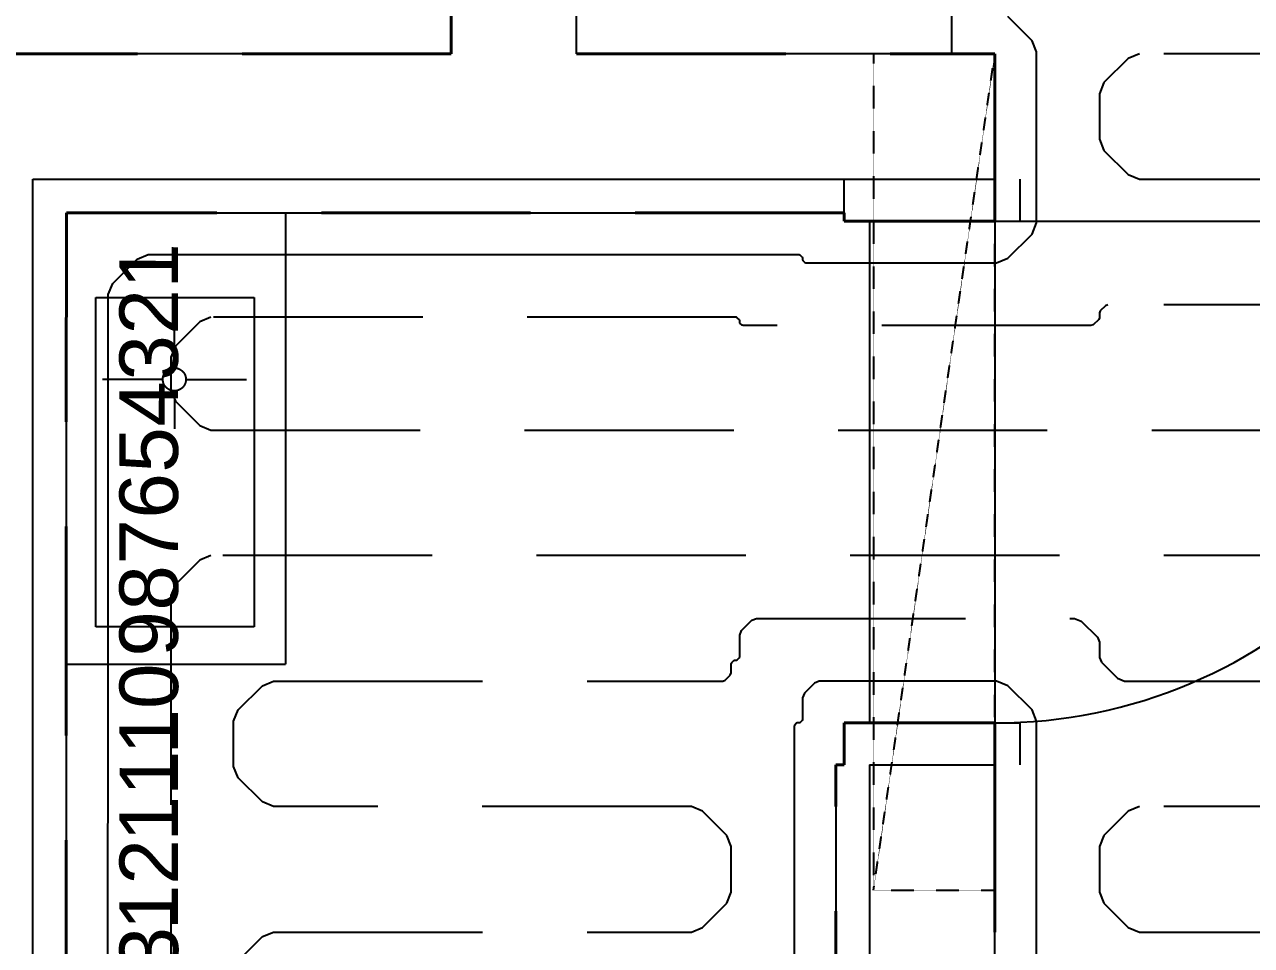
# Model space of a CAD drawing. Header units: millimetres. Extents: x 90740 to 167944, y -39332 to 25855.
# Drawn here: x 103508 to 104975, y 13736 to 14837 of the extents above; entities that cross this region are included whole.
import ezdxf

# ---------------------------------------------------------------- set-up
doc = ezdxf.new("R2010")
doc.units = ezdxf.units.MM
doc.linetypes.add('Carkovana 0.5x', pattern=[0.14, 0.1, -0.04])
doc.linetypes.add('DASH', pattern=[75, 50, -25])
for name, color, linetype in [('OKRAJOV__DILAT_CIA_PDL', 2, 'Continuous'), ('PODLAHOVKA', 7, 'Continuous'), ('POLO_KY', 7, 'Continuous')]:
    doc.layers.add(name, color=color, linetype=linetype)
doc.layers.add('XR$1$STANDARD', color=252, linetype='Continuous', lineweight=25)
doc.styles.add('ARIAL', font='arial.ttf')

# ---------------------------------------------------------------- blocks, each defined once
blk = doc.blocks.new('A$C90b3fe5d')
at = {"layer": 'XR$1$STANDARD', "linetype": 'Continuous', "lineweight": -2}
for p, q in [((4742.2, 21263.4), (4742.2, 18263.4)), ((4892.2, 18263.4), (4892.2, 21263.4)), ((5341, 18263.4), (5341, 20052)), ((4742.2, 18263.4), (4092.2, 18263.4)), ((5392.2, 18263.4), (4892.2, 18263.4)), ((5392.2, 18113.4), (5392.2, 18263.4)), ((4242.2, 18113.4), (5242.2, 18113.4)), ((4242.2, 16413.4), (4242.2, 18113.4)), ((5212.2, 18063.4), (5212.2, 18113.4)), ((5242.2, 18113.4), (5392.2, 18113.4)), ((5242.2, 18113.4), (5242.2, 18113.4)), ((5242.2, 18113.4), (5242.2, 18113.4)), ((5422.2, 18113.4), (5422.2, 18063.4)), ((4282.2, 16453.4), (4282.2, 18073.4)), ((4282.2, 18073.4), (5212.2, 18073.4)), ((4282.2, 18073.4), (4484.6, 18073.4)), ((4282.2, 18073.4), (4484.6, 18073.4)), ((4282.2, 17533.5), (4282.2, 18073.4)), ((4484.6, 18073.4), (4544, 18073.4)), ((4544, 18073.4), (4544, 17533.5)), ((5212.2, 18063.4), (5422.2, 18063.4)), ((5242.2, 18063.4), (5242.2, 17463.4)), ((5392.2, 18063.4), (5392.2, 17463.4)), ((5392.2, 18063.4), (5992.2, 18063.4)), ((4317.5, 17578.3), (4317.5, 17972)), ((4317.5, 17972), (4506.8, 17972)), ((4506.8, 17972), (4506.8, 17578.3)), ((4451.6, 17955.1), (4451.6, 17955.1)), ((4411.4, 17887.9), (4411.4, 17933.2)), ((4399.5, 17881.1), (4399.6, 17881.2)), ((4399.5, 17881), (4399.5, 17881.1)), ((4399.6, 17881.2), (4399.7, 17881.3)), ((4399.6, 17881.2), (4399.6, 17881.2)), ((4399.7, 17881.5), (4399.8, 17881.6)), ((4399.7, 17881.4), (4399.7, 17881.5)), ((4399.7, 17881.3), (4399.7, 17881.4)), ((4399.8, 17881.6), (4399.9, 17881.7)), ((4399.8, 17881.6), (4399.8, 17881.6)), ((4399.9, 17881.8), (4400, 17881.9)), ((4399.9, 17881.7), (4399.9, 17881.8)), ((4400, 17881.9), (4400.1, 17882)), ((4400, 17881.9), (4400, 17881.9)), ((4400.1, 17882.1), (4400.2, 17882.2)), ((4400.1, 17882), (4400.1, 17882.1)), ((4400.1, 17882.1), (4400.1, 17882.1)), ((4400.2, 17882.2), (4400.3, 17882.3)), ((4400.3, 17882.3), (4400.4, 17882.4)), ((4400.3, 17882.3), (4400.3, 17882.3)), ((4400.4, 17882.5), (4400.5, 17882.6)), ((4400.4, 17882.4), (4400.4, 17882.5)), ((4400.4, 17882.5), (4400.4, 17882.5)), ((4400.5, 17882.6), (4400.6, 17882.6)), ((4400.6, 17882.7), (4400.7, 17882.8)), ((4400.6, 17882.6), (4400.6, 17882.7)), ((4400.7, 17882.9), (4400.8, 17883)), ((4400.7, 17882.8), (4400.7, 17882.9)), ((4400.7, 17882.8), (4400.7, 17882.8)), ((4400.8, 17883), (4400.9, 17883)), ((4400.9, 17883), (4400.9, 17883.1)), ((4400.9, 17883.1), (4401, 17883.1)), ((4401, 17883.1), (4401, 17883.2)), ((4401, 17883.2), (4401.1, 17883.2)), ((4401.1, 17883.3), (4401.2, 17883.4)), ((4401.1, 17883.2), (4401.1, 17883.3)), ((4401.2, 17883.4), (4401.4, 17883.6)), ((4401.2, 17883.4), (4401.2, 17883.4)), ((4401.4, 17883.6), (4401.5, 17883.7)), ((4401.4, 17883.6), (4401.4, 17883.6)), ((4401.5, 17883.7), (4401.6, 17883.8)), ((4401.5, 17883.7), (4401.5, 17883.7)), ((4401.5, 17883.7), (4401.5, 17883.7)), ((4401.6, 17883.8), (4401.7, 17883.9)), ((4401.7, 17883.9), (4401.8, 17884)), ((4401.8, 17884), (4401.9, 17884.1)), ((4401.8, 17884), (4401.8, 17884)), ((4401.9, 17884.1), (4402, 17884.2)), ((4401.9, 17884.1), (4401.9, 17884.1)), ((4402, 17884.2), (4402.1, 17884.3)), ((4402, 17884.2), (4402, 17884.2)), ((4402.1, 17884.3), (4402.2, 17884.3)), ((4402.2, 17884.3), (4402.2, 17884.4)), ((4402.2, 17884.4), (4402.3, 17884.4)), ((4402.3, 17884.5), (4402.4, 17884.6)), ((4402.3, 17884.4), (4402.3, 17884.5)), ((4402.4, 17884.6), (4402.5, 17884.6)), ((4402.5, 17884.6), (4402.5, 17884.7)), ((4402.5, 17884.7), (4402.6, 17884.7)), ((4402.6, 17884.7), (4402.7, 17884.8)), ((4402.7, 17884.8), (4402.8, 17884.9)), ((4402.7, 17884.8), (4402.7, 17884.8)), ((4402.8, 17884.9), (4402.9, 17884.9)), ((4402.9, 17884.9), (4402.9, 17885)), ((4402.9, 17885), (4403, 17885)), ((4403, 17885), (4403, 17885.1)), ((4403, 17885.1), (4403.1, 17885.1)), ((4403.1, 17885.1), (4403.2, 17885.2)), ((4403.2, 17885.2), (4403.3, 17885.3)), ((4403.2, 17885.2), (4403.2, 17885.2)), ((4403.3, 17885.3), (4403.4, 17885.3)), ((4403.4, 17885.3), (4403.4, 17885.4)), ((4403.4, 17885.4), (4403.5, 17885.4)), ((4403.5, 17885.4), (4403.6, 17885.5)), ((4403.6, 17885.5), (4403.7, 17885.5)), ((4403.7, 17885.5), (4403.7, 17885.6)), ((4403.7, 17885.6), (4403.8, 17885.6)), ((4403.8, 17885.6), (4403.9, 17885.6)), ((4403.9, 17885.6), (4403.9, 17885.7)), ((4403.9, 17885.7), (4404, 17885.7)), ((4404, 17885.7), (4404.1, 17885.8)), ((4404.1, 17885.8), (4404.2, 17885.9)), ((4404.1, 17885.8), (4404.1, 17885.8)), ((4404.2, 17885.9), (4404.3, 17885.9)), ((4404.3, 17885.9), (4404.3, 17886)), ((4404.3, 17886), (4404.4, 17886)), ((4404.4, 17886), (4404.5, 17886)), ((4404.5, 17886), (4404.6, 17886.1)), ((4404.6, 17886.1), (4404.7, 17886.2)), ((4404.6, 17886.1), (4404.6, 17886.1)), ((4404.7, 17886.2), (4404.8, 17886.2)), ((4404.8, 17886.2), (4404.9, 17886.2)), ((4404.9, 17886.2), (4404.9, 17886.3)), ((4404.9, 17886.3), (4405, 17886.3)), ((4405, 17886.3), (4405.1, 17886.4)), ((4405.1, 17886.4), (4405.2, 17886.4)), ((4405.2, 17886.4), (4405.3, 17886.5)), ((4405.2, 17886.4), (4405.2, 17886.4)), ((4405.3, 17886.5), (4405.4, 17886.5)), ((4405.4, 17886.5), (4405.5, 17886.6)), ((4405.4, 17886.5), (4405.4, 17886.5)), ((4405.5, 17886.6), (4405.6, 17886.6)), ((4405.6, 17886.6), (4405.7, 17886.6)), ((4405.7, 17886.6), (4405.8, 17886.7)), ((4405.8, 17886.7), (4405.8, 17886.7)), ((4405.8, 17886.7), (4405.9, 17886.7)), ((4405.9, 17886.7), (4406, 17886.8)), ((4406, 17886.8), (4406.1, 17886.8)), ((4406.1, 17886.8), (4406.2, 17886.9)), ((4406.1, 17886.8), (4406.1, 17886.8)), ((4406.2, 17886.9), (4406.3, 17886.9)), ((4406.3, 17886.9), (4406.4, 17886.9)), ((4406.4, 17886.9), (4406.5, 17887)), ((4406.5, 17887), (4406.5, 17887)), ((4406.5, 17887), (4406.6, 17887)), ((4406.6, 17887), (4406.7, 17887.1)), ((4406.7, 17887.1), (4406.8, 17887.1)), ((4406.8, 17887.1), (4406.8, 17887.1)), ((4406.8, 17887.1), (4406.9, 17887.1)), ((4406.9, 17887.1), (4407, 17887.2)), ((4407, 17887.2), (4407.1, 17887.2)), ((4407.1, 17887.2), (4407.2, 17887.2)), ((4407.2, 17887.2), (4407.3, 17887.3)), ((4407.2, 17887.2), (4407.2, 17887.2)), ((4407.3, 17887.3), (4407.3, 17887.3)), ((4407.3, 17887.3), (4407.4, 17887.3)), ((4407.4, 17887.3), (4407.6, 17887.3)), ((4407.6, 17887.3), (4407.6, 17887.4)), ((4407.6, 17887.4), (4407.8, 17887.4)), ((4407.8, 17887.4), (4407.8, 17887.4)), ((4407.8, 17887.4), (4407.8, 17887.4)), ((4407.8, 17887.4), (4407.9, 17887.4)), ((4407.9, 17887.4), (4408.1, 17887.5)), ((4408.1, 17887.5), (4408.1, 17887.5)), ((4408.1, 17887.5), (4408.3, 17887.5)), ((4408.3, 17887.5), (4408.4, 17887.6)), ((4408.3, 17887.5), (4408.3, 17887.5)), ((4408.3, 17887.5), (4408.3, 17887.5)), ((4408.4, 17887.6), (4408.6, 17887.6)), ((4408.6, 17887.6), (4408.6, 17887.6)), ((4408.6, 17887.6), (4408.8, 17887.6)), ((4408.8, 17887.6), (4408.8, 17887.6)), ((4408.8, 17887.6), (4408.9, 17887.6)), ((4408.9, 17887.6), (4409, 17887.7)), ((4409, 17887.7), (4409, 17887.7)), ((4409, 17887.7), (4409.1, 17887.7)), ((4409.1, 17887.7), (4409.2, 17887.7)), ((4409.2, 17887.7), (4409.3, 17887.7)), ((4409.3, 17887.7), (4409.4, 17887.7)), ((4409.4, 17887.7), (4409.5, 17887.7)), ((4409.5, 17887.7), (4409.6, 17887.8)), ((4409.5, 17887.7), (4409.5, 17887.7)), ((4409.6, 17887.8), (4409.8, 17887.8)), ((4409.8, 17887.8), (4409.8, 17887.8)), ((4409.8, 17887.8), (4409.9, 17887.8)), ((4409.9, 17887.8), (4410, 17887.8)), ((4410, 17887.8), (4410, 17887.8)), ((4410, 17887.8), (4410.2, 17887.8)), ((4410.2, 17887.8), (4410.3, 17887.8)), ((4410.3, 17887.8), (4410.3, 17887.8)), ((4410.3, 17887.8), (4410.4, 17887.8)), ((4410.4, 17887.8), (4410.5, 17887.8)), ((4410.5, 17887.8), (4410.6, 17887.8)), ((4410.6, 17887.8), (4410.7, 17887.9)), ((4410.7, 17887.9), (4410.8, 17887.9)), ((4410.8, 17887.9), (4410.8, 17887.9)), ((4410.8, 17887.9), (4411, 17887.9)), ((4411, 17887.9), (4411.1, 17887.9)), ((4411.1, 17887.9), (4411.1, 17887.9)), ((4411.1, 17887.9), (4411.2, 17887.9)), ((4411.2, 17887.9), (4411.3, 17887.9)), ((4411.3, 17887.9), (4411.4, 17887.9)), ((4411.4, 17887.9), (4411.5, 17887.9)), ((4411.4, 17887.9), (4411.4, 17887.9)), ((4411.4, 17887.9), (4411.4, 17887.9)), ((4411.4, 17887.9), (4411.4, 17887.9)), ((4411.5, 17887.9), (4411.8, 17887.9)), ((4411.8, 17887.9), (4411.9, 17887.9)), ((4411.9, 17887.9), (4412, 17887.9)), ((4412, 17887.9), (4412.2, 17887.8)), ((4412.2, 17887.8), (4412.1, 17887.8)), ((4412.1, 17887.8), (4412.2, 17887.8)), ((4412.2, 17887.8), (4412.2, 17887.8)), ((4412.2, 17887.8), (4412.4, 17887.8)), ((4412.4, 17887.8), (4412.5, 17887.8)), ((4412.5, 17887.8), (4412.5, 17887.8)), ((4412.5, 17887.8), (4412.6, 17887.8)), ((4412.6, 17887.8), (4412.7, 17887.8)), ((4412.7, 17887.8), (4412.8, 17887.8)), ((4412.8, 17887.8), (4412.9, 17887.8)), ((4412.9, 17887.8), (4413, 17887.8)), ((4413, 17887.8), (4413, 17887.8)), ((4413, 17887.8), (4413.1, 17887.8)), ((4413.1, 17887.8), (4413.3, 17887.7)), ((4413.3, 17887.7), (4413.3, 17887.7)), ((4413.3, 17887.7), (4413.4, 17887.7)), ((4413.4, 17887.7), (4413.5, 17887.7)), ((4413.5, 17887.7), (4413.5, 17887.7)), ((4413.5, 17887.7), (4413.7, 17887.7)), ((4413.7, 17887.7), (4413.8, 17887.7)), ((4413.8, 17887.7), (4413.8, 17887.7)), ((4413.8, 17887.7), (4413.9, 17887.6)), ((4413.9, 17887.6), (4414, 17887.6)), ((4414, 17887.6), (4414.1, 17887.6)), ((4414.1, 17887.6), (4414.2, 17887.6)), ((4414.2, 17887.6), (4414.3, 17887.6)), ((4414.3, 17887.6), (4414.3, 17887.6)), ((4414.3, 17887.6), (4414.4, 17887.5)), ((4414.4, 17887.5), (4414.5, 17887.5)), ((4414.5, 17887.5), (4414.6, 17887.5)), ((4414.6, 17887.5), (4414.7, 17887.5)), ((4414.7, 17887.5), (4414.8, 17887.4)), ((4414.8, 17887.4), (4414.8, 17887.4)), ((4414.8, 17887.4), (4414.9, 17887.4)), ((4414.9, 17887.4), (4415, 17887.4)), ((4415, 17887.4), (4415, 17887.4)), ((4415, 17887.4), (4415.2, 17887.3)), ((4415.2, 17887.3), (4415.3, 17887.3)), ((4415.3, 17887.3), (4415.3, 17887.3)), ((4415.3, 17887.3), (4415.4, 17887.3)), ((4415.4, 17887.3), (4415.5, 17887.2)), ((4415.5, 17887.2), (4415.5, 17887.2)), ((4415.5, 17887.2), (4415.6, 17887.2)), ((4415.6, 17887.2), (4415.7, 17887.2)), ((4415.7, 17887.2), (4415.8, 17887.1)), ((4415.8, 17887.1), (4415.9, 17887.1)), ((4415.9, 17887.1), (4416, 17887.1)), ((4416, 17887.1), (4416, 17887.1)), ((4416, 17887.1), (4416.1, 17887)), ((4416.1, 17887), (4416.2, 17887)), ((4416.2, 17887), (4416.3, 17887)), ((4416.3, 17887), (4416.4, 17886.9)), ((4416.4, 17886.9), (4416.5, 17886.9)), ((4416.5, 17886.9), (4416.5, 17886.9)), ((4416.5, 17886.9), (4416.6, 17886.8)), ((4416.6, 17886.8), (4416.7, 17886.8)), ((4416.7, 17886.8), (4416.7, 17886.8)), ((4416.7, 17886.8), (4416.8, 17886.7)), ((4416.8, 17886.7), (4416.9, 17886.7)), ((4416.9, 17886.7), (4416.9, 17886.7)), ((4416.9, 17886.7), (4417.1, 17886.6)), ((4417.1, 17886.6), (4417.1, 17886.6)), ((4417.1, 17886.6), (4417.2, 17886.6)), ((4417.2, 17886.6), (4417.3, 17886.5)), ((4417.3, 17886.5), (4417.4, 17886.5)), ((4417.4, 17886.5), (4417.4, 17886.5)), ((4417.4, 17886.5), (4417.5, 17886.4)), ((4417.5, 17886.4), (4417.6, 17886.4)), ((4417.6, 17886.4), (4417.6, 17886.4)), ((4417.6, 17886.4), (4417.7, 17886.3)), ((4417.7, 17886.3), (4417.8, 17886.3)), ((4417.8, 17886.3), (4417.8, 17886.2)), ((4417.8, 17886.2), (4417.9, 17886.2)), ((4417.9, 17886.2), (4418, 17886.1)), ((4418, 17886.1), (4418.1, 17886.1)), ((4418.1, 17886.1), (4418.2, 17886.1)), ((4418.2, 17886.1), (4418.3, 17886)), ((4418.3, 17886), (4418.3, 17886)), ((4418.3, 17886), (4418.4, 17885.9)), ((4418.4, 17885.9), (4418.5, 17885.9)), ((4418.5, 17885.9), (4418.5, 17885.9)), ((4418.5, 17885.9), (4418.6, 17885.8)), ((4418.6, 17885.8), (4418.7, 17885.8)), ((4418.7, 17885.8), (4418.7, 17885.7)), ((4418.7, 17885.7), (4418.8, 17885.7)), ((4418.8, 17885.7), (4418.9, 17885.6)), ((4418.9, 17885.6), (4418.9, 17885.6)), ((4418.9, 17885.6), (4419, 17885.5)), ((4419, 17885.5), (4419.1, 17885.5)), ((4419.1, 17885.5), (4419.1, 17885.5)), ((4419.1, 17885.5), (4419.2, 17885.4)), ((4419.2, 17885.4), (4419.3, 17885.3)), ((4419.3, 17885.3), (4419.3, 17885.3)), ((4419.3, 17885.3), (4419.4, 17885.3)), ((4419.4, 17885.3), (4419.5, 17885.2)), ((4419.5, 17885.2), (4419.5, 17885.2)), ((4419.5, 17885.2), (4419.6, 17885.1)), ((4419.6, 17885.1), (4419.7, 17885.1)), ((4419.7, 17885.1), (4419.7, 17885)), ((4419.7, 17885), (4419.8, 17885)), ((4419.8, 17885), (4419.9, 17884.9)), ((4419.9, 17884.9), (4419.9, 17884.9)), ((4419.9, 17884.9), (4420, 17884.8)), ((4420, 17884.8), (4420.1, 17884.7)), ((4420.1, 17884.7), (4420.1, 17884.7)), ((4420.1, 17884.7), (4420.2, 17884.7)), ((4420.2, 17884.7), (4420.3, 17884.6)), ((4420.3, 17884.6), (4420.3, 17884.6)), ((4420.3, 17884.6), (4420.4, 17884.5)), ((4420.4, 17884.5), (4420.5, 17884.4)), ((4420.5, 17884.4), (4420.5, 17884.4)), ((4420.5, 17884.4), (4420.6, 17884.3)), ((4420.6, 17884.3), (4420.7, 17884.2)), ((4420.7, 17884.2), (4420.7, 17884.2)), ((4420.7, 17884.2), (4420.8, 17884.1)), ((4420.8, 17884.1), (4420.9, 17884)), ((4420.9, 17884), (4421, 17883.9)), ((4421, 17883.9), (4421, 17884)), ((4421, 17884), (4421, 17884)), ((4421, 17884), (4421.1, 17883.9)), ((4421.1, 17883.9), (4421.2, 17883.7)), ((4421.2, 17883.7), (4421.3, 17883.7)), ((4421.3, 17883.7), (4421.2, 17883.7)), ((4421.2, 17883.7), (4421.3, 17883.6)), ((4421.3, 17883.6), (4421.4, 17883.6)), ((4421.4, 17883.6), (4421.4, 17883.5)), ((4421.4, 17883.5), (4421.5, 17883.4)), ((4421.5, 17883.4), (4421.5, 17883.4)), ((4421.5, 17883.4), (4421.6, 17883.3)), ((4421.6, 17883.3), (4421.6, 17883.3)), ((4421.6, 17883.3), (4421.7, 17883.2)), ((4421.7, 17883.2), (4421.7, 17883.1)), ((4421.7, 17883.1), (4421.8, 17883.1)), ((4421.8, 17883.1), (4421.9, 17883)), ((4421.9, 17883), (4421.9, 17882.9)), ((4421.9, 17882.9), (4422, 17882.9)), ((4422, 17882.9), (4422, 17882.8)), ((4422, 17882.8), (4422.1, 17882.8)), ((4422.1, 17882.8), (4422.1, 17882.7)), ((4422.1, 17882.7), (4422.2, 17882.6)), ((4422.2, 17882.6), (4422.2, 17882.6)), ((4422.2, 17882.6), (4422.3, 17882.5)), ((4422.3, 17882.5), (4422.3, 17882.4)), ((4422.3, 17882.4), (4422.4, 17882.4)), ((4422.4, 17882.4), (4422.4, 17882.3)), ((4422.4, 17882.3), (4422.5, 17882.2)), ((4422.5, 17882.2), (4422.5, 17882.2)), ((4422.5, 17882.2), (4422.6, 17882.1)), ((4422.6, 17882.1), (4422.6, 17882)), ((4422.6, 17882), (4422.7, 17882)), ((4422.7, 17882), (4422.7, 17881.9)), ((4422.7, 17881.9), (4422.8, 17881.8)), ((4422.8, 17881.8), (4422.8, 17881.8)), ((4422.8, 17881.8), (4422.8, 17881.7)), ((4422.8, 17881.7), (4422.9, 17881.6)), ((4422.9, 17881.6), (4422.9, 17881.5)), ((4422.9, 17881.5), (4423, 17881.5)), ((4423, 17881.5), (4423, 17881.4)), ((4423, 17881.4), (4423.1, 17881.3)), ((4423.1, 17881.3), (4423.1, 17881.3)), ((4423.1, 17881.3), (4423.2, 17881.2)), ((4423.2, 17881.2), (4423.2, 17881.1)), ((4423.2, 17881.1), (4423.2, 17881)), ((4423.2, 17881), (4423.3, 17881)), ((4397.6, 17874.1), (4325.6, 17874.1)), ((4397.6, 17875.3), (4397.7, 17875.4)), ((4397.6, 17875.2), (4397.6, 17875.3)), ((4397.6, 17875.1), (4397.6, 17875.2)), ((4397.6, 17875), (4397.6, 17875.1)), ((4397.6, 17874.9), (4397.6, 17875)), ((4397.6, 17875), (4397.6, 17875)), ((4397.6, 17874.7), (4397.6, 17874.9)), ((4397.6, 17874.6), (4397.6, 17874.7)), ((4397.6, 17874.7), (4397.6, 17874.7)), ((4397.6, 17874.5), (4397.6, 17874.6)), ((4397.6, 17874.4), (4397.6, 17874.5)), ((4397.6, 17874.3), (4397.6, 17874.4)), ((4397.6, 17874.2), (4397.6, 17874.3)), ((4397.6, 17874.1), (4397.6, 17874.2)), ((4397.6, 17874.2), (4397.6, 17874.2)), ((4397.6, 17873.9), (4397.6, 17874.1)), ((4397.6, 17873.8), (4397.6, 17873.9)), ((4397.6, 17873.9), (4397.6, 17873.9)), ((4397.6, 17873.7), (4397.6, 17873.8)), ((4397.6, 17873.6), (4397.6, 17873.7)), ((4397.6, 17873.5), (4397.6, 17873.6)), ((4397.6, 17873.4), (4397.6, 17873.5)), ((4397.6, 17873.3), (4397.6, 17873.4)), ((4397.6, 17873.4), (4397.6, 17873.4)), ((4397.6, 17873.1), (4397.6, 17873.3)), ((4397.6, 17873), (4397.6, 17873.1)), ((4397.6, 17873.1), (4397.6, 17873.1)), ((4397.7, 17872.9), (4397.6, 17873)), ((4397.7, 17876.2), (4397.8, 17876.3)), ((4397.7, 17876), (4397.7, 17876.2)), ((4397.7, 17875.9), (4397.7, 17876)), ((4397.7, 17876), (4397.7, 17876)), ((4397.7, 17875.8), (4397.7, 17875.9)), ((4397.7, 17875.7), (4397.7, 17875.8)), ((4397.7, 17875.6), (4397.7, 17875.7)), ((4397.7, 17875.5), (4397.7, 17875.6)), ((4397.7, 17875.4), (4397.7, 17875.5)), ((4397.7, 17875.5), (4397.7, 17875.5)), ((4397.7, 17872.8), (4397.7, 17872.9)), ((4397.7, 17872.7), (4397.7, 17872.8)), ((4397.7, 17872.6), (4397.7, 17872.7)), ((4397.7, 17872.5), (4397.7, 17872.6)), ((4397.7, 17872.6), (4397.7, 17872.6)), ((4397.7, 17872.4), (4397.7, 17872.5)), ((4397.7, 17872.3), (4397.7, 17872.4)), ((4397.7, 17872.2), (4397.7, 17872.3)), ((4397.7, 17872.1), (4397.7, 17872.2)), ((4397.8, 17872), (4397.7, 17872.1)), ((4397.7, 17872.1), (4397.7, 17872.1)), ((4397.8, 17876.7), (4397.9, 17876.8)), ((4397.8, 17876.5), (4397.8, 17876.7)), ((4397.8, 17876.4), (4397.8, 17876.5)), ((4397.8, 17876.5), (4397.8, 17876.5)), ((4397.8, 17876.3), (4397.8, 17876.4)), ((4397.8, 17876.3), (4397.8, 17876.3)), ((4397.8, 17871.8), (4397.8, 17872)), ((4397.8, 17871.7), (4397.8, 17871.8)), ((4397.8, 17871.8), (4397.8, 17871.8)), ((4397.8, 17871.6), (4397.8, 17871.7)), ((4397.8, 17871.5), (4397.8, 17871.6)), ((4397.9, 17871.4), (4397.8, 17871.5)), ((4397.9, 17877.2), (4398, 17877.3)), ((4397.9, 17877.1), (4397.9, 17877.2)), ((4397.9, 17877), (4397.9, 17877.1)), ((4397.9, 17876.9), (4397.9, 17877)), ((4397.9, 17876.8), (4397.9, 17876.9)), ((4397.9, 17876.8), (4397.9, 17876.8)), ((4397.9, 17871.2), (4397.9, 17871.4)), ((4397.9, 17871.4), (4397.9, 17871.4)), ((4397.9, 17871.4), (4397.9, 17871.4)), ((4398, 17871), (4397.9, 17871.2)), ((4397.9, 17871.2), (4397.9, 17871.2)), ((4398, 17877.6), (4398.1, 17877.7)), ((4398, 17877.5), (4398, 17877.6)), ((4398, 17877.4), (4398, 17877.5)), ((4398, 17877.3), (4398, 17877.4)), ((4398, 17877.3), (4398, 17877.3)), ((4398, 17870.9), (4398, 17871)), ((4398, 17870.7), (4398, 17870.9)), ((4398, 17870.9), (4398, 17870.9)), ((4398, 17870.9), (4398, 17870.9)), ((4398.1, 17870.5), (4398, 17870.7)), ((4398, 17870.7), (4398, 17870.7)), ((4398.1, 17877.9), (4398.2, 17878)), ((4398.1, 17877.8), (4398.1, 17877.9)), ((4398.1, 17877.7), (4398.1, 17877.8)), ((4398.1, 17877.8), (4398.1, 17877.8)), ((4398.1, 17870.4), (4398.1, 17870.5)), ((4398.2, 17870.2), (4398.1, 17870.4)), ((4398.1, 17870.4), (4398.1, 17870.4)), ((4398.1, 17870.4), (4398.1, 17870.4)), ((4398.2, 17878.3), (4398.3, 17878.4)), ((4398.2, 17878.2), (4398.2, 17878.3)), ((4398.2, 17878.3), (4398.2, 17878.3)), ((4398.2, 17878), (4398.2, 17878.2)), ((4398.2, 17878), (4398.2, 17878)), ((4398.2, 17870), (4398.2, 17870.2)), ((4398.2, 17870.2), (4398.2, 17870.2)), ((4398.3, 17869.9), (4398.2, 17870)), ((4398.3, 17878.5), (4398.4, 17878.6)), ((4398.3, 17878.4), (4398.3, 17878.5)), ((4398.3, 17878.5), (4398.3, 17878.5)), ((4398.3, 17869.8), (4398.3, 17869.9)), ((4398.3, 17869.9), (4398.3, 17869.9)), ((4398.3, 17869.7), (4398.3, 17869.8)), ((4398.3, 17869.8), (4398.3, 17869.8)), ((4398.4, 17869.6), (4398.3, 17869.7)), ((4398.4, 17878.9), (4398.5, 17879)), ((4398.4, 17878.8), (4398.4, 17878.9)), ((4398.4, 17878.7), (4398.4, 17878.8)), ((4398.4, 17878.6), (4398.4, 17878.7)), ((4398.4, 17869.5), (4398.4, 17869.6)), ((4398.4, 17869.4), (4398.4, 17869.5)), ((4398.5, 17869.3), (4398.4, 17869.4)), ((4398.4, 17869.4), (4398.4, 17869.4)), ((4398.5, 17879.1), (4398.6, 17879.2)), ((4398.5, 17879), (4398.5, 17879.1)), ((4398.5, 17879), (4398.5, 17879)), ((4398.5, 17869.2), (4398.5, 17869.3)), ((4398.5, 17869.1), (4398.5, 17869.2)), ((4398.6, 17869), (4398.5, 17869.1)), ((4398.6, 17879.3), (4398.7, 17879.4)), ((4398.6, 17879.2), (4398.6, 17879.3)), ((4398.6, 17879.2), (4398.6, 17879.2)), ((4398.6, 17868.9), (4398.6, 17869)), ((4398.6, 17869), (4398.6, 17869)), ((4398.7, 17868.8), (4398.6, 17868.9)), ((4398.7, 17879.6), (4398.8, 17879.7)), ((4398.7, 17879.5), (4398.7, 17879.6)), ((4398.7, 17879.4), (4398.7, 17879.5)), ((4398.7, 17868.7), (4398.7, 17868.8)), ((4398.8, 17868.6), (4398.7, 17868.7)), ((4398.7, 17868.7), (4398.7, 17868.7)), ((4398.8, 17879.8), (4398.9, 17879.9)), ((4398.8, 17879.7), (4398.8, 17879.8)), ((4398.8, 17879.7), (4398.8, 17879.7)), ((4398.8, 17868.5), (4398.8, 17868.6)), ((4398.8, 17868.4), (4398.8, 17868.5)), ((4398.9, 17868.4), (4398.8, 17868.4)), ((4398.9, 17880), (4399, 17880.1)), ((4398.9, 17879.9), (4398.9, 17880)), ((4398.9, 17879.9), (4398.9, 17879.9)), ((4398.9, 17868.3), (4398.9, 17868.4)), ((4398.9, 17868.2), (4398.9, 17868.3)), ((4399, 17868.1), (4398.9, 17868.2)), ((4399, 17880.3), (4399.1, 17880.4)), ((4399, 17880.2), (4399, 17880.3)), ((4399, 17880.1), (4399, 17880.2)), ((4399, 17868), (4399, 17868.1)), ((4399.1, 17867.9), (4399, 17868)), ((4399, 17868), (4399, 17868)), ((4399.1, 17880.4), (4399.2, 17880.5)), ((4399.1, 17880.4), (4399.1, 17880.4)), ((4399.1, 17867.8), (4399.1, 17867.9)), ((4399.2, 17867.7), (4399.1, 17867.8)), ((4399.1, 17867.8), (4399.1, 17867.8)), ((4399.2, 17880.6), (4399.3, 17880.7)), ((4399.2, 17880.5), (4399.2, 17880.6)), ((4399.2, 17880.6), (4399.2, 17880.6)), ((4399.2, 17867.6), (4399.2, 17867.7)), ((4399.3, 17867.5), (4399.2, 17867.6)), ((4399.3, 17880.8), (4399.4, 17880.9)), ((4399.3, 17880.7), (4399.3, 17880.8)), ((4399.3, 17880.8), (4399.3, 17880.8)), ((4399.4, 17867.4), (4399.3, 17867.5)), ((4399.3, 17867.5), (4399.3, 17867.5)), ((4399.4, 17880.9), (4399.5, 17881)), ((4399.4, 17867.3), (4399.4, 17867.4)), ((4399.4, 17867.2), (4399.4, 17867.3)), ((4399.5, 17867.2), (4399.4, 17867.2)), ((4399.5, 17881), (4399.5, 17881)), ((4399.5, 17867.1), (4399.5, 17867.2)), ((4399.6, 17867), (4399.5, 17867.1)), ((4399.6, 17866.9), (4399.6, 17867)), ((4399.6, 17867), (4399.6, 17867)), ((4399.7, 17866.8), (4399.6, 17866.9)), ((4399.7, 17866.7), (4399.7, 17866.8)), ((4399.8, 17866.7), (4399.7, 17866.7)), ((4399.8, 17866.6), (4399.8, 17866.7)), ((4399.9, 17866.5), (4399.8, 17866.6)), ((4400, 17866.4), (4399.9, 17866.5)), ((4399.9, 17866.5), (4399.9, 17866.5)), ((4400, 17866.3), (4400, 17866.4)), ((4422.8, 17866.4), (4422.7, 17866.3)), ((4422.9, 17866.6), (4422.8, 17866.5)), ((4422.8, 17866.5), (4422.8, 17866.4)), ((4422.8, 17866.4), (4422.8, 17866.4)), ((4423, 17866.7), (4422.9, 17866.6)), ((4422.9, 17866.6), (4422.9, 17866.6)), ((4423.1, 17866.9), (4423, 17866.9)), ((4423, 17866.9), (4423, 17866.8)), ((4423, 17866.8), (4423, 17866.7)), ((4423.2, 17867), (4423.1, 17866.9)), ((4423.3, 17867.3), (4423.2, 17867.2)), ((4423.2, 17867.2), (4423.2, 17867.1)), ((4423.2, 17867.1), (4423.2, 17867)), ((4423.3, 17881), (4423.3, 17880.9)), ((4423.3, 17880.9), (4423.4, 17880.8)), ((4423.4, 17867.4), (4423.3, 17867.3)), ((4423.3, 17867.3), (4423.3, 17867.3)), ((4423.4, 17880.8), (4423.4, 17880.8)), ((4423.4, 17880.8), (4423.4, 17880.7)), ((4423.4, 17880.7), (4423.5, 17880.6)), ((4423.5, 17867.6), (4423.4, 17867.5)), ((4423.4, 17867.5), (4423.4, 17867.5)), ((4423.4, 17867.5), (4423.4, 17867.4)), ((4423.5, 17880.6), (4423.5, 17880.5)), ((4423.5, 17880.5), (4423.6, 17880.5)), ((4423.6, 17867.8), (4423.5, 17867.7)), ((4423.5, 17867.7), (4423.5, 17867.7)), ((4423.5, 17867.7), (4423.5, 17867.6)), ((4423.6, 17880.5), (4423.6, 17880.4)), ((4423.6, 17880.4), (4423.6, 17880.3)), ((4423.6, 17880.3), (4423.7, 17880.2)), ((4423.7, 17867.9), (4423.6, 17867.9)), ((4423.6, 17867.9), (4423.6, 17867.8)), ((4423.7, 17880.2), (4423.7, 17880.2)), ((4423.7, 17880.2), (4423.8, 17880.1)), ((4423.8, 17868.1), (4423.7, 17868)), ((4423.7, 17868), (4423.7, 17867.9)), ((4423.8, 17880.1), (4423.8, 17880)), ((4423.8, 17880), (4423.8, 17879.9)), ((4423.8, 17879.9), (4423.9, 17879.9)), ((4423.9, 17868.4), (4423.8, 17868.3)), ((4423.8, 17868.3), (4423.8, 17868.2)), ((4423.8, 17868.2), (4423.8, 17868.1)), ((4423.9, 17879.9), (4423.9, 17879.8)), ((4423.9, 17879.8), (4423.9, 17879.7)), ((4423.9, 17879.7), (4424, 17879.6)), ((4424, 17868.6), (4423.9, 17868.5)), ((4423.9, 17868.5), (4423.9, 17868.4)), ((4423.9, 17868.4), (4423.9, 17868.4)), ((4424, 17879.6), (4424, 17879.6)), ((4424, 17879.6), (4424, 17879.5)), ((4424, 17879.5), (4424.1, 17879.4)), ((4424.1, 17868.8), (4424, 17868.7)), ((4424, 17868.7), (4424, 17868.6)), ((4424, 17868.6), (4424, 17868.6)), ((4424.1, 17879.4), (4424.1, 17879.3)), ((4424.1, 17879.3), (4424.1, 17879.2)), ((4424.1, 17879.2), (4424.2, 17879.2)), ((4424.2, 17869.1), (4424.1, 17869)), ((4424.1, 17869), (4424.1, 17868.9)), ((4424.1, 17868.9), (4424.1, 17868.8)), ((4424.2, 17879.2), (4424.2, 17879.1)), ((4424.2, 17879.1), (4424.2, 17879)), ((4424.2, 17879), (4424.2, 17878.9)), ((4424.2, 17878.9), (4424.3, 17878.9)), ((4424.3, 17869.3), (4424.2, 17869.3)), ((4424.2, 17869.3), (4424.2, 17869.2)), ((4424.2, 17869.2), (4424.2, 17869.1)), ((4424.2, 17869.1), (4424.2, 17869.1)), ((4424.3, 17878.9), (4424.3, 17878.8)), ((4424.3, 17878.8), (4424.3, 17878.7)), ((4424.3, 17878.7), (4424.4, 17878.6)), ((4424.4, 17869.7), (4424.3, 17869.6)), ((4424.3, 17869.6), (4424.3, 17869.5)), ((4424.3, 17869.5), (4424.3, 17869.4)), ((4424.3, 17869.4), (4424.3, 17869.3)), ((4424.4, 17878.6), (4424.4, 17878.5)), ((4424.4, 17878.5), (4424.4, 17878.5)), ((4424.4, 17878.5), (4424.4, 17878.4)), ((4424.4, 17878.4), (4424.5, 17878.3)), ((4424.5, 17869.9), (4424.4, 17869.8)), ((4424.4, 17869.8), (4424.4, 17869.8)), ((4424.4, 17869.8), (4424.4, 17869.7)), ((4424.5, 17878.3), (4424.5, 17878.2)), ((4424.5, 17878.2), (4424.5, 17878.2)), ((4424.5, 17878.2), (4424.5, 17878.2)), ((4424.5, 17878.2), (4424.5, 17878)), ((4424.5, 17878), (4424.6, 17877.9)), ((4424.6, 17870.3), (4424.5, 17870.1)), ((4424.5, 17870.1), (4424.5, 17870)), ((4424.5, 17870), (4424.5, 17870)), ((4424.5, 17870), (4424.5, 17869.9)), ((4424.6, 17877.9), (4424.6, 17877.8)), ((4424.6, 17877.8), (4424.7, 17877.6)), ((4424.7, 17870.6), (4424.6, 17870.5)), ((4424.6, 17870.5), (4424.6, 17870.5)), ((4424.6, 17870.5), (4424.6, 17870.4)), ((4424.6, 17870.4), (4424.6, 17870.3)), ((4424.6, 17870.3), (4424.6, 17870.3)), ((4424.7, 17877.6), (4424.7, 17877.7)), ((4424.7, 17877.7), (4424.7, 17877.7)), ((4424.7, 17877.7), (4424.7, 17877.6)), ((4424.7, 17877.6), (4424.7, 17877.4)), ((4424.7, 17877.4), (4424.7, 17877.3)), ((4424.7, 17877.3), (4424.8, 17877.1)), ((4424.8, 17871), (4424.7, 17870.9)), ((4424.7, 17870.9), (4424.7, 17870.8)), ((4424.7, 17870.8), (4424.7, 17870.7)), ((4424.7, 17870.7), (4424.7, 17870.6)), ((4424.8, 17877.1), (4424.8, 17877.2)), ((4424.8, 17877.2), (4424.8, 17877.2)), ((4424.8, 17877.2), (4424.8, 17877.1)), ((4424.8, 17877.1), (4424.8, 17876.9)), ((4424.8, 17876.9), (4424.8, 17876.9)), ((4424.8, 17876.9), (4424.9, 17876.7)), ((4424.9, 17871.5), (4424.8, 17871.4)), ((4424.8, 17871.4), (4424.8, 17871.3)), ((4424.8, 17871.3), (4424.8, 17871.2)), ((4424.8, 17871.2), (4424.8, 17871.1)), ((4424.8, 17871.1), (4424.8, 17871)), ((4424.8, 17871), (4424.8, 17871)), ((4424.9, 17876.7), (4424.9, 17876.7)), ((4424.9, 17876.7), (4424.9, 17876.6)), ((4424.9, 17876.6), (4424.9, 17876.5)), ((4424.9, 17876.5), (4424.9, 17876.5)), ((4424.9, 17876.5), (4424.9, 17876.3)), ((4424.9, 17876.3), (4425, 17876.2)), ((4425, 17872), (4424.9, 17871.9)), ((4424.9, 17871.9), (4424.9, 17871.8)), ((4424.9, 17871.8), (4424.9, 17871.8)), ((4424.9, 17871.8), (4424.9, 17871.6)), ((4424.9, 17871.6), (4424.9, 17871.5)), ((4424.9, 17871.5), (4424.9, 17871.5)), ((4425, 17876.2), (4425, 17876.2)), ((4425, 17876.2), (4425, 17876.1)), ((4425, 17876.1), (4425, 17876)), ((4425, 17876), (4425, 17875.9)), ((4425, 17875.9), (4425, 17875.8)), ((4425, 17875.8), (4425, 17875.7)), ((4425, 17875.7), (4425, 17875.7)), ((4425, 17875.7), (4425, 17875.6)), ((4425, 17875.6), (4425.1, 17875.5)), ((4425.1, 17872.8), (4425, 17872.7)), ((4425, 17872.7), (4425, 17872.6)), ((4425, 17872.6), (4425, 17872.5)), ((4425, 17872.5), (4425, 17872.4)), ((4425, 17872.4), (4425, 17872.3)), ((4425, 17872.3), (4425, 17872.3)), ((4425, 17872.3), (4425, 17872.1)), ((4425, 17872.1), (4425, 17872)), ((4425, 17872), (4425, 17872)), ((4425.1, 17875.5), (4425.1, 17875.4)), ((4425.1, 17875.4), (4425.1, 17875.3)), ((4425.1, 17875.3), (4425.1, 17875.2)), ((4425.1, 17875.2), (4425.1, 17875.2)), ((4425.1, 17875.2), (4425.1, 17875)), ((4425.1, 17875), (4425.1, 17874.9)), ((4425.1, 17874.9), (4425.1, 17874.9)), ((4425.1, 17874.9), (4425.1, 17874.8)), ((4425.1, 17874.8), (4425.1, 17874.7)), ((4425.1, 17874.7), (4425.1, 17874.6)), ((4425.1, 17874.6), (4425.1, 17874.5)), ((4425.1, 17874.5), (4425.1, 17874.4)), ((4425.1, 17874.4), (4425.1, 17874.4)), ((4425.1, 17874.4), (4425.1, 17874.2)), ((4425.1, 17874.2), (4425.1, 17874.1)), ((4425.1, 17874.1), (4425.1, 17874.1)), ((4425.1, 17874.1), (4425.1, 17874)), ((4425.1, 17874.1), (4497.7, 17874.1)), ((4425.1, 17874), (4425.1, 17873.9)), ((4425.1, 17873.9), (4425.1, 17873.8)), ((4425.1, 17873.8), (4425.1, 17873.7)), ((4425.1, 17873.7), (4425.1, 17873.6)), ((4425.1, 17873.6), (4425.1, 17873.6)), ((4425.1, 17873.6), (4425.1, 17873.5)), ((4425.1, 17873.5), (4425.1, 17873.3)), ((4425.1, 17873.3), (4425.1, 17873.3)), ((4425.1, 17873.3), (4425.1, 17873.2)), ((4425.1, 17873.2), (4425.1, 17873.1)), ((4425.1, 17873.1), (4425.1, 17873)), ((4425.1, 17873), (4425.1, 17872.9)), ((4425.1, 17872.9), (4425.1, 17872.8)), ((4425.1, 17872.8), (4425.1, 17872.8)), ((4400.1, 17866.3), (4400, 17866.3)), ((4400.1, 17866.2), (4400.1, 17866.3)), ((4400.2, 17866.1), (4400.1, 17866.2)), ((4400.2, 17866), (4400.2, 17866.1)), ((4400.2, 17866.1), (4400.2, 17866.1)), ((4400.3, 17865.9), (4400.2, 17866)), ((4400.4, 17865.8), (4400.3, 17865.9)), ((4400.3, 17865.9), (4400.3, 17865.9)), ((4400.4, 17865.7), (4400.4, 17865.8)), ((4400.5, 17865.7), (4400.4, 17865.7)), ((4400.5, 17865.6), (4400.5, 17865.7)), ((4400.6, 17865.5), (4400.5, 17865.6)), ((4400.7, 17865.4), (4400.6, 17865.5)), ((4400.6, 17865.5), (4400.6, 17865.5)), ((4400.8, 17865.3), (4400.7, 17865.4)), ((4400.9, 17865.2), (4400.8, 17865.3)), ((4400.8, 17865.3), (4400.8, 17865.3)), ((4401, 17865.1), (4400.9, 17865.2)), ((4400.9, 17865.2), (4400.9, 17865.2)), ((4401, 17865), (4401, 17865.1)), ((4401.1, 17865), (4401, 17865)), ((4401.1, 17864.9), (4401.1, 17865)), ((4401.2, 17864.8), (4401.1, 17864.9)), ((4401.3, 17864.7), (4401.2, 17864.8)), ((4401.2, 17864.8), (4401.2, 17864.8)), ((4401.4, 17864.7), (4401.3, 17864.7)), ((4401.4, 17864.6), (4401.4, 17864.7)), ((4401.5, 17864.5), (4401.4, 17864.6)), ((4401.4, 17864.6), (4401.4, 17864.6)), ((4401.6, 17864.4), (4401.5, 17864.5)), ((4401.7, 17864.3), (4401.6, 17864.4)), ((4401.8, 17864.2), (4401.7, 17864.3)), ((4401.7, 17864.3), (4401.7, 17864.3)), ((4401.7, 17864.3), (4401.7, 17864.3)), ((4402, 17864.1), (4401.8, 17864.2)), ((4401.8, 17864.2), (4401.8, 17864.2)), ((4402, 17864), (4402, 17864.1)), ((4402.1, 17863.9), (4402, 17864)), ((4402.2, 17863.9), (4402.1, 17863.9)), ((4402.3, 17863.8), (4402.2, 17863.9)), ((4402.2, 17863.9), (4402.2, 17863.9)), ((4402.3, 17863.7), (4402.3, 17863.8)), ((4402.4, 17863.7), (4402.3, 17863.7)), ((4402.5, 17863.6), (4402.4, 17863.7)), ((4402.5, 17863.5), (4402.5, 17863.6)), ((4402.6, 17863.5), (4402.5, 17863.5)), ((4402.7, 17863.4), (4402.6, 17863.5)), ((4402.6, 17863.5), (4402.6, 17863.5)), ((4402.8, 17863.4), (4402.7, 17863.4)), ((4402.8, 17863.3), (4402.8, 17863.4)), ((4402.9, 17863.2), (4402.8, 17863.3)), ((4403, 17863.2), (4402.9, 17863.2)), ((4402.9, 17863.2), (4402.9, 17863.2)), ((4403.1, 17863.1), (4403, 17863.2)), ((4403.2, 17863), (4403.1, 17863.1)), ((4403.1, 17863.1), (4403.1, 17863.1)), ((4403.3, 17862.9), (4403.2, 17863)), ((4403.4, 17862.9), (4403.3, 17862.9)), ((4403.3, 17862.9), (4403.3, 17862.9)), ((4403.5, 17862.8), (4403.4, 17862.9)), ((4403.6, 17862.7), (4403.5, 17862.8)), ((4403.5, 17862.8), (4403.5, 17862.8)), ((4403.7, 17862.7), (4403.6, 17862.7)), ((4403.8, 17862.6), (4403.7, 17862.7)), ((4403.9, 17862.5), (4403.8, 17862.6)), ((4403.8, 17862.6), (4403.8, 17862.6)), ((4404, 17862.5), (4403.9, 17862.5)), ((4404.1, 17862.4), (4404, 17862.5)), ((4404.2, 17862.4), (4404.1, 17862.4)), ((4404.1, 17862.4), (4404.1, 17862.4)), ((4404.3, 17862.3), (4404.2, 17862.4)), ((4404.4, 17862.3), (4404.3, 17862.3)), ((4404.4, 17862.2), (4404.4, 17862.3)), ((4404.5, 17862.2), (4404.4, 17862.2)), ((4404.6, 17862.1), (4404.5, 17862.2)), ((4404.7, 17862.1), (4404.6, 17862.1)), ((4404.6, 17862.1), (4404.6, 17862.1)), ((4404.8, 17862), (4404.7, 17862.1)), ((4404.9, 17861.9), (4404.8, 17862)), ((4404.8, 17862), (4404.8, 17862)), ((4405, 17861.9), (4404.9, 17861.9)), ((4405.1, 17861.8), (4405, 17861.9)), ((4405, 17861.9), (4405, 17861.9)), ((4405.2, 17861.8), (4405.1, 17861.8)), ((4405.3, 17861.8), (4405.2, 17861.8)), ((4405.4, 17861.7), (4405.3, 17861.8)), ((4405.5, 17861.7), (4405.4, 17861.7)), ((4405.6, 17861.6), (4405.5, 17861.7)), ((4405.5, 17861.7), (4405.5, 17861.7)), ((4405.7, 17861.6), (4405.6, 17861.6)), ((4405.8, 17861.5), (4405.7, 17861.6)), ((4405.7, 17861.6), (4405.7, 17861.6)), ((4405.9, 17861.5), (4405.8, 17861.5)), ((4406, 17861.4), (4405.9, 17861.5)), ((4405.9, 17861.5), (4405.9, 17861.5)), ((4406.2, 17861.4), (4406, 17861.4)), ((4406.3, 17861.3), (4406.2, 17861.4)), ((4406.2, 17861.4), (4406.2, 17861.4)), ((4406.4, 17861.3), (4406.3, 17861.3)), ((4406.5, 17861.2), (4406.4, 17861.3)), ((4406.4, 17861.3), (4406.4, 17861.3)), ((4406.6, 17861.2), (4406.5, 17861.2)), ((4406.7, 17861.2), (4406.6, 17861.2)), ((4406.8, 17861.1), (4406.7, 17861.2)), ((4406.9, 17861.1), (4406.8, 17861.1)), ((4407, 17861.1), (4406.9, 17861.1)), ((4406.9, 17861.1), (4406.9, 17861.1)), ((4407.1, 17861), (4407, 17861.1)), ((4407.2, 17861), (4407.1, 17861)), ((4407.1, 17861), (4407.1, 17861)), ((4407.3, 17860.9), (4407.2, 17861)), ((4407.4, 17860.9), (4407.3, 17860.9)), ((4407.5, 17860.9), (4407.4, 17860.9)), ((4407.6, 17860.9), (4407.5, 17860.9)), ((4407.7, 17860.8), (4407.6, 17860.9)), ((4407.6, 17860.9), (4407.6, 17860.9)), ((4407.8, 17860.8), (4407.7, 17860.8)), ((4407.9, 17860.8), (4407.8, 17860.8)), ((4408, 17860.8), (4407.9, 17860.8)), ((4408.1, 17860.7), (4408, 17860.8)), ((4408.2, 17860.7), (4408.1, 17860.7)), ((4408.1, 17860.7), (4408.1, 17860.7)), ((4408.3, 17860.7), (4408.2, 17860.7)), ((4408.4, 17860.7), (4408.3, 17860.7)), ((4408.5, 17860.7), (4408.4, 17860.7)), ((4408.6, 17860.6), (4408.5, 17860.7)), ((4408.7, 17860.6), (4408.6, 17860.6)), ((4408.6, 17860.6), (4408.6, 17860.6)), ((4408.8, 17860.6), (4408.7, 17860.6)), ((4408.9, 17860.6), (4408.8, 17860.6)), ((4409, 17860.6), (4408.9, 17860.6)), ((4409.1, 17860.5), (4409, 17860.6)), ((4409.2, 17860.5), (4409.1, 17860.5)), ((4409.1, 17860.5), (4409.1, 17860.5)), ((4409.3, 17860.5), (4409.2, 17860.5)), ((4409.4, 17860.5), (4409.3, 17860.5)), ((4409.5, 17860.5), (4409.4, 17860.5)), ((4409.6, 17860.5), (4409.5, 17860.5)), ((4409.7, 17860.4), (4409.6, 17860.5)), ((4409.6, 17860.5), (4409.6, 17860.5)), ((4409.9, 17860.4), (4409.7, 17860.4)), ((4410, 17860.4), (4409.9, 17860.4)), ((4409.9, 17860.4), (4409.9, 17860.4)), ((4410.1, 17860.4), (4410, 17860.4)), ((4410.2, 17860.4), (4410.1, 17860.4)), ((4410.3, 17860.4), (4410.2, 17860.4)), ((4410.4, 17860.4), (4410.3, 17860.4)), ((4410.5, 17860.4), (4410.4, 17860.4)), ((4410.4, 17860.4), (4410.4, 17860.4)), ((4410.6, 17860.4), (4410.5, 17860.4)), ((4410.7, 17860.4), (4410.6, 17860.4)), ((4410.8, 17860.4), (4410.7, 17860.4)), ((4410.9, 17860.4), (4410.8, 17860.4)), ((4411.1, 17860.4), (4410.9, 17860.4)), ((4410.9, 17860.4), (4410.9, 17860.4)), ((4411.2, 17860.4), (4411.1, 17860.4)), ((4411.3, 17860.4), (4411.2, 17860.4)), ((4411.2, 17860.4), (4411.2, 17860.4)), ((4411.4, 17860.4), (4411.3, 17860.4)), ((4411.5, 17860.4), (4411.4, 17860.4)), ((4411.4, 17860.4), (4411.4, 17815)), ((4411.6, 17860.4), (4411.5, 17860.4)), ((4411.7, 17860.4), (4411.6, 17860.4)), ((4411.9, 17860.4), (4411.7, 17860.4)), ((4411.7, 17860.4), (4411.7, 17860.4)), ((4412, 17860.4), (4411.9, 17860.4)), ((4412.1, 17860.4), (4412, 17860.4)), ((4412, 17860.4), (4412, 17860.4)), ((4412.2, 17860.4), (4412.1, 17860.4)), ((4412.3, 17860.4), (4412.2, 17860.4)), ((4412.4, 17860.4), (4412.3, 17860.4)), ((4412.5, 17860.4), (4412.4, 17860.4)), ((4412.6, 17860.4), (4412.5, 17860.4)), ((4412.5, 17860.4), (4412.5, 17860.4)), ((4412.8, 17860.4), (4412.6, 17860.4)), ((4412.9, 17860.4), (4412.8, 17860.4)), ((4412.8, 17860.4), (4412.8, 17860.4)), ((4413, 17860.5), (4412.9, 17860.4)), ((4413.2, 17860.5), (4413, 17860.5)), ((4413, 17860.5), (4413, 17860.5)), ((4413.3, 17860.5), (4413.2, 17860.5)), ((4413.4, 17860.5), (4413.3, 17860.5)), ((4413.3, 17860.5), (4413.3, 17860.5)), ((4413.5, 17860.5), (4413.4, 17860.5)), ((4413.6, 17860.5), (4413.5, 17860.5)), ((4413.7, 17860.5), (4413.6, 17860.5)), ((4413.8, 17860.6), (4413.7, 17860.5)), ((4413.9, 17860.6), (4413.8, 17860.6)), ((4414, 17860.6), (4413.9, 17860.6)), ((4414.2, 17860.6), (4414, 17860.6)), ((4414, 17860.6), (4414, 17860.6)), ((4414, 17860.6), (4414, 17860.6)), ((4414.4, 17860.7), (4414.2, 17860.7)), ((4414.2, 17860.7), (4414.2, 17860.6)), ((4414.5, 17860.7), (4414.4, 17860.7)), ((4414.7, 17860.8), (4414.5, 17860.7)), ((4414.5, 17860.7), (4414.5, 17860.7)), ((4414.5, 17860.7), (4414.5, 17860.7)), ((4414.9, 17860.8), (4414.7, 17860.8)), ((4414.7, 17860.8), (4414.7, 17860.8)), ((4415, 17860.8), (4414.9, 17860.8)), ((4415.2, 17860.9), (4415, 17860.8)), ((4415, 17860.8), (4415, 17860.8)), ((4415, 17860.8), (4415, 17860.8)), ((4415.4, 17860.9), (4415.2, 17860.9)), ((4415.2, 17860.9), (4415.2, 17860.9)), ((4415.5, 17861), (4415.4, 17860.9)), ((4415.6, 17861), (4415.5, 17861)), ((4415.5, 17861), (4415.5, 17861)), ((4415.7, 17861.1), (4415.6, 17861)), ((4415.6, 17861), (4415.6, 17861)), ((4415.8, 17861.1), (4415.7, 17861.1)), ((4415.9, 17861.1), (4415.8, 17861.1)), ((4416, 17861.1), (4415.9, 17861.1)), ((4416.1, 17861.2), (4416, 17861.2)), ((4416, 17861.2), (4416, 17861.1)), ((4416.2, 17861.2), (4416.1, 17861.2)), ((4416.3, 17861.3), (4416.2, 17861.2)), ((4416.4, 17861.3), (4416.3, 17861.3)), ((4416.3, 17861.3), (4416.3, 17861.3)), ((4416.5, 17861.3), (4416.4, 17861.3)), ((4416.6, 17861.4), (4416.5, 17861.3)), ((4416.7, 17861.4), (4416.6, 17861.4)), ((4416.8, 17861.5), (4416.7, 17861.4)), ((4416.7, 17861.4), (4416.7, 17861.4)), ((4416.9, 17861.5), (4416.8, 17861.5)), ((4417, 17861.5), (4416.9, 17861.5)), ((4417.1, 17861.6), (4417, 17861.6)), ((4417, 17861.6), (4417, 17861.5)), ((4417.2, 17861.6), (4417.1, 17861.6)), ((4417.3, 17861.7), (4417.2, 17861.6)), ((4417.4, 17861.8), (4417.3, 17861.7)), ((4417.3, 17861.7), (4417.3, 17861.7)), ((4417.5, 17861.8), (4417.4, 17861.8)), ((4417.6, 17861.8), (4417.5, 17861.8)), ((4417.7, 17861.9), (4417.6, 17861.9)), ((4417.6, 17861.9), (4417.6, 17861.8)), ((4417.8, 17861.9), (4417.7, 17861.9)), ((4417.9, 17862), (4417.8, 17861.9)), ((4418, 17862.1), (4417.9, 17862)), ((4417.9, 17862), (4417.9, 17862)), ((4418.1, 17862.1), (4418, 17862.1)), ((4418.2, 17862.2), (4418.1, 17862.1)), ((4418.1, 17862.1), (4418.1, 17862.1)), ((4418.3, 17862.2), (4418.2, 17862.2)), ((4418.4, 17862.3), (4418.3, 17862.2)), ((4418.5, 17862.4), (4418.4, 17862.3)), ((4418.4, 17862.3), (4418.4, 17862.3)), ((4418.6, 17862.4), (4418.5, 17862.4)), ((4418.7, 17862.4), (4418.6, 17862.4)), ((4418.8, 17862.5), (4418.7, 17862.5)), ((4418.7, 17862.5), (4418.7, 17862.4)), ((4418.9, 17862.6), (4418.8, 17862.5)), ((4419, 17862.7), (4418.9, 17862.6)), ((4418.9, 17862.6), (4418.9, 17862.6)), ((4419.1, 17862.7), (4419, 17862.7)), ((4419.2, 17862.8), (4419.1, 17862.8)), ((4419.1, 17862.8), (4419.1, 17862.7)), ((4419.3, 17862.9), (4419.2, 17862.8)), ((4419.4, 17862.9), (4419.3, 17862.9)), ((4419.3, 17862.9), (4419.3, 17862.9)), ((4419.5, 17863), (4419.4, 17862.9)), ((4419.6, 17863.1), (4419.5, 17863)), ((4419.5, 17863), (4419.5, 17863)), ((4419.7, 17863.1), (4419.6, 17863.1)), ((4419.8, 17863.2), (4419.7, 17863.2)), ((4419.7, 17863.2), (4419.7, 17863.1)), ((4419.9, 17863.3), (4419.8, 17863.2)), ((4420, 17863.4), (4419.9, 17863.3)), ((4419.9, 17863.3), (4419.9, 17863.3)), ((4420.1, 17863.5), (4420, 17863.4)), ((4420.2, 17863.6), (4420.1, 17863.5)), ((4420.1, 17863.5), (4420.1, 17863.5)), ((4420.3, 17863.6), (4420.2, 17863.6)), ((4420.4, 17863.7), (4420.3, 17863.7)), ((4420.3, 17863.7), (4420.3, 17863.6)), ((4420.5, 17863.8), (4420.4, 17863.8)), ((4420.4, 17863.8), (4420.4, 17863.7)), ((4420.6, 17863.9), (4420.5, 17863.8)), ((4420.7, 17864), (4420.6, 17863.9)), ((4420.6, 17863.9), (4420.6, 17863.9)), ((4420.8, 17864.1), (4420.7, 17864)), ((4420.7, 17864), (4420.7, 17864)), ((4420.9, 17864.2), (4420.8, 17864.1)), ((4421, 17864.3), (4420.9, 17864.2)), ((4420.9, 17864.2), (4420.9, 17864.2)), ((4421.2, 17864.5), (4421, 17864.3)), ((4421, 17864.3), (4421, 17864.3)), ((4421, 17864.3), (4421, 17864.3)), ((4421.3, 17864.7), (4421.2, 17864.5)), ((4421.2, 17864.5), (4421.3, 17864.6)), ((4421.3, 17864.6), (4421.2, 17864.5)), ((4421.4, 17864.7), (4421.3, 17864.7)), ((4421.3, 17864.6), (4421.3, 17864.6)), ((4421.5, 17864.8), (4421.4, 17864.7)), ((4421.6, 17864.9), (4421.5, 17864.8)), ((4421.7, 17865), (4421.6, 17865)), ((4421.6, 17865), (4421.6, 17864.9)), ((4421.8, 17865.1), (4421.7, 17865.1)), ((4421.7, 17865.1), (4421.7, 17865)), ((4421.9, 17865.2), (4421.8, 17865.1)), ((4422, 17865.3), (4421.9, 17865.2)), ((4421.9, 17865.2), (4421.9, 17865.2)), ((4422.1, 17865.5), (4422, 17865.4)), ((4422, 17865.4), (4422, 17865.4)), ((4422, 17865.4), (4422, 17865.3)), ((4422.2, 17865.6), (4422.1, 17865.5)), ((4422.3, 17865.7), (4422.2, 17865.6)), ((4422.2, 17865.6), (4422.2, 17865.6)), ((4422.4, 17865.9), (4422.3, 17865.8)), ((4422.3, 17865.8), (4422.3, 17865.8)), ((4422.3, 17865.8), (4422.3, 17865.7)), ((4422.5, 17866), (4422.4, 17865.9)), ((4422.6, 17866.1), (4422.5, 17866)), ((4422.5, 17866), (4422.5, 17866)), ((4422.7, 17866.3), (4422.6, 17866.2)), ((4422.6, 17866.2), (4422.6, 17866.2)), ((4422.6, 17866.2), (4422.6, 17866.1)), ((4451.6, 17659.6), (4451.6, 17659.6)), ((4506.8, 17578.3), (4317.5, 17578.3)), ((4506.8, 17578.3), (4506.8, 17578.3)), ((4282.2, 17533.5), (4544, 17533.5)), ((5212.2, 17463.4), (5422.2, 17463.4)), ((5212.2, 17413.4), (5212.2, 17463.4)), ((5422.2, 17463.4), (5422.2, 17413.4)), ((5202.2, 17413.4), (5202.2, 16453.4)), ((5242.2, 17413.4), (5392.2, 17413.4)), ((5242.2, 17413.4), (5242.2, 16413.4)), ((5392.2, 16263.4), (5392.2, 17413.4))]:
    blk.add_line(p, q, dxfattribs=at)
at = {"layer": 'XR$1$STANDARD', "linetype": 'Carkovana 0.5x', "lineweight": -2}
for p, q in [((5392.2, 18263.4), (5247.2, 18263.4)), ((5247.2, 18263.4), (5247.2, 17263.4)), ((5247.2, 17263.4), (5392.2, 18263.4)), ((5392.2, 17263.4), (5392.2, 18263.4)), ((5247.2, 17263.4), (5392.2, 17263.4)), ((5247.2, 17263.4), (5247.2, 17263.4))]:
    blk.add_line(p, q, dxfattribs=at)
at = {"layer": 'XR$1$STANDARD', "linetype": 'Continuous', "lineweight": -2}
blk.add_arc((5392.2, 18063.4), 600, 270, 0, dxfattribs=at)

msp = doc.modelspace()

# ---------------------------------------------------------------- linework, layer by layer
at = {"layer": 'OKRAJOV__DILAT_CIA_PDL', "color": 95, "linetype": 'DASH', "lineweight": 40, "ltscale": 5}
for points in [[(104167.9, 14802.4), (104667.9, 14802.4), (104667.9, 14602.4), (104487.9, 14602.4), (104487.9, 14612.4), (103557.9, 14612.4), (103557.6, 13152.4), (104477.9, 13152.4), (104477.9, 13952.4), (104487.9, 13952.4), (104487.9, 14002.4), (104667.9, 14002.4), (104667.9, 12952.4), (106717.9, 12952.4), (106717.9, 16552.4), (106917.9, 16552.4), (106917.9, 18002.4), (104842.9, 18002.4), (104842.9, 17802.4), (104167.9, 17802.4), (104167.9, 14802.4)], [(102197.3, 17763.3), (100018.5, 17761.4), (100017.9, 14802.4), (104017.9, 14802.4)], [(104017.9, 14802.4), (104017.9, 15688.8), (102196.7, 15688.8), (102196.7, 16800.7), (103976.8, 16804), (103979, 17762.4), (102196.7, 17762.4)]]:
    msp.add_lwpolyline(points, dxfattribs=at)
at = {"layer": 'PODLAHOVKA', "color": 12, "ltscale": 5}
for points in [[(103607.6, 13250.2), (103607.9, 14514.6), (103613.4, 14527.9), (103642.4, 14556.9), (103655.7, 14562.4), (104433.9, 14562.4), (104435, 14561.9), (104437.6, 14559.4), (104437.9, 14558.6), (104437.9, 14556.2), (104438.2, 14555.4), (104440.8, 14552.8), (104441.9, 14552.4), (104670.1, 14552.4), (104683.4, 14557.9), (104712.4, 14586.9), (104717.9, 14600.2), (104717.9, 14804.6), (104712.4, 14817.9), (104683.4, 14846.9)], [(104717.9, 13050.2), (104717.9, 14004.6), (104712.4, 14017.9), (104683.4, 14046.9), (104670.1, 14052.4), (104457.8, 14052.4), (104452.3, 14050.1), (104440.2, 14038), (104437.9, 14032.5), (104437.9, 14006.4), (104437.4, 14005.3), (104434.9, 14002.7), (104434.1, 14002.4), (104431.7, 14002.4), (104430.9, 14002.1), (104428.4, 13999.5), (104427.9, 13998.4), (104427.9, 13250.2)]]:
    msp.add_lwpolyline(points, dxfattribs=at)
at = {"layer": 'PODLAHOVKA', "color": 172, "linetype": 'DASH', "ltscale": 5}
for points in [[(106620.1, 14802.4), (104840.7, 14802.4), (104827.4, 14796.9), (104798.4, 14767.9), (104792.9, 14754.6), (104792.9, 14700.2), (104798.4, 14686.9), (104827.4, 14657.9), (104840.7, 14652.4), (106620.1, 14652.4)], [(106620.1, 14502.4), (104802.9, 14502.4), (104800.1, 14501.2), (104793.7, 14494.9), (104792.9, 14492.9), (104792.9, 14486.9), (104792.1, 14484.9), (104785.7, 14478.5), (104782.9, 14477.4), (104366.9, 14477.4), (104365.8, 14477.8), (104363.2, 14480.4), (104362.9, 14481.2), (104362.9, 14483.6), (104362.6, 14484.4), (104360, 14486.9), (104358.9, 14487.4), (103730.7, 14487.4), (103717.3, 14481.9), (103688.2, 14452.8), (103682.9, 14439.8), (103682.9, 14400), (103688.2, 14387), (103717.3, 14357.9), (103730.7, 14352.4), (106620.1, 14352.4)], [(106620.1, 14202.4), (103730.6, 14202.4), (103717.3, 14196.9), (103688.3, 14167.9), (103682.8, 14154.6), (103682.7, 13325.2)], [(103763.3, 13717.9), (103792.2, 13746.9), (103805.5, 13752.4), (104305.1, 13752.4), (104318.4, 13757.9), (104347.4, 13786.9), (104352.9, 13800.2), (104352.9, 13854.6), (104347.4, 13867.9), (104318.4, 13896.9), (104305.1, 13902.4), (103805.6, 13902.4), (103792.2, 13907.9), (103763.3, 13936.9), (103757.8, 13950.2), (103757.8, 14004.6), (103763.3, 14017.9), (103792.3, 14046.9), (103805.6, 14052.4), (104342.9, 14052.4), (104345.7, 14053.5), (104351.7, 14059.6), (104352.9, 14062.3), (104352.9, 14073.4), (104353.4, 14074.5), (104355.9, 14077.1), (104356.7, 14077.4), (104359.1, 14077.4), (104359.9, 14077.7), (104362.4, 14080.3), (104362.9, 14081.4), (104362.9, 14107.5), (104365.2, 14113), (104377.3, 14125.1), (104382.8, 14127.4), (104763, 14127.4), (104771.3, 14123.9), (104790.5, 14104.8), (104792.9, 14098.9), (104792.9, 14080.8), (104795.3, 14074.9), (104814.4, 14055.8), (104822.8, 14052.4), (106620.1, 14052.4)], [(106620.1, 13902.4), (104840.7, 13902.4), (104827.4, 13896.9), (104798.4, 13867.9), (104792.9, 13854.6), (104792.9, 13800.2), (104798.4, 13786.9), (104827.4, 13757.9), (104840.7, 13752.4), (106620.1, 13752.4)]]:
    msp.add_lwpolyline(points, dxfattribs=at)

# ---------------------------------------------------------------- block references
at = {"linetype": 'Continuous'}
msp.add_blockref('A$C90b3fe5d', (99275.7, -3461), dxfattribs=at)

# ---------------------------------------------------------------- texts
at = {"layer": 'POLO_KY', "color": 7, "style": 'ARIAL'}
for s, p in [('1', (103691.3, 14521.6)), ('2', (103691.3, 14466.6)), ('3', (103691.3, 14411.6)), ('4', (103691.3, 14356.6)), ('5', (103691.3, 14301.6)), ('6', (103691.3, 14246.6)), ('7', (103691.3, 14191.6)), ('8', (103691.3, 14136.6)), ('9', (103691.3, 14081.6)), ('10', (103691.3, 13964.6)), ('11', (103691.3, 13860.6)), ('12', (103691.3, 13754.6)), ('13', (103691.3, 13649.6))]:
    msp.add_text(s, height=70, rotation=89.9, dxfattribs=at).set_placement(p)

doc.saveas('drawing.dxf')
